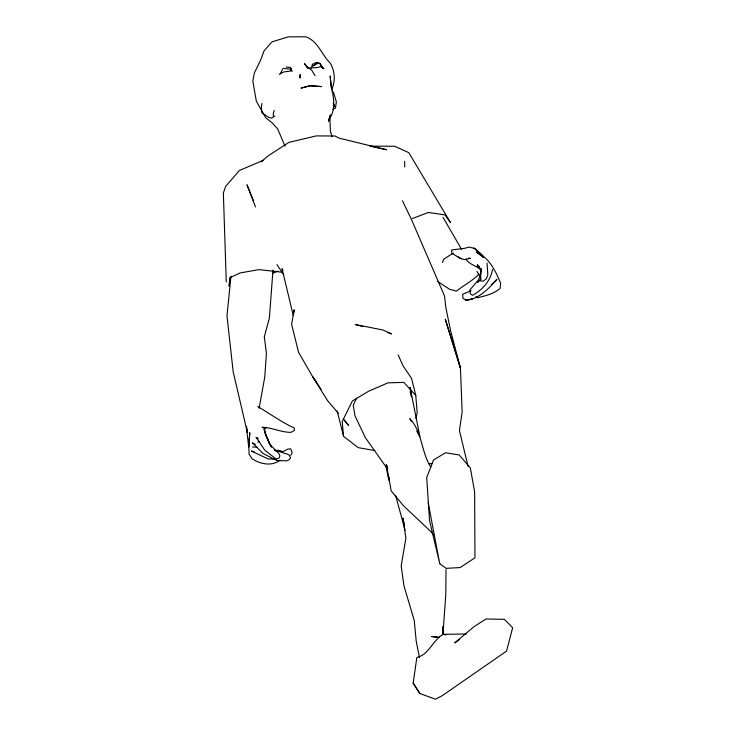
<?xml version="1.0" encoding="UTF-8"?>
<svg xmlns="http://www.w3.org/2000/svg" width="736" height="736" viewBox="0 0 736 736"><rect width="100%" height="100%" fill="white"/><g stroke="black" fill="none" stroke-linecap="round" stroke-linejoin="round"><path stroke-width="1.1" d="M446.034 569.517L445.786 594.458L442.943 634.285M248.768 443.357L249.035 453.919L252.043 458.721C260.231 464.168 271.777 466.633 280.122 460.138M442.778 634.386L443.044 626.594M442.759 634.662L443.035 626.722M229.706 278.328L229.172 286.203L229.963 277.518M272.982 270.268L269.358 318.136L264.316 336.821L266.441 353.538L264.739 377.191L259.127 408.259M389.004 477.011L388.764 480.139L385.866 465.52M481.04 268.64L480.507 280.894L483.129 281.216L486.22 278.953L487.848 275.034L487.057 263.175M230.966 276.212L226.982 315.9L233.183 371.8L247.333 432.4L246.523 426.742M261.896 103.426L261.326 107.75L261.878 112.792L269.082 117.585L271.713 118.11L274.786 116.021M459.31 639.694L454.738 642.868L473.671 626.934L485.953 619.004L504.381 619.326L512.642 627.725L506.534 651.121L442.216 695.695L435.464 699.2L419.897 693.56L413.163 683.164L416.87 657.469C429.005 654.727 432.786 640.127 443.1 634.331L466.431 633.99M415.941 418.352L417.192 412.841L415.766 395.388L411.553 378.405L403.034 365.792L398.148 354.872M311.392 68.117L312.423 64.234L316.701 62.404L320.326 63.627L322.534 67.859L323.978 68.66L321.577 66.488L316.314 67.712L309.746 67.795M331.688 89.562C335.644 80.914 334.917 71.475 330.344 63.213C321.476 54.703 318.292 41.354 305.909 36.8L288.319 36.855L272.403 41.731L271.023 42.808L263.966 51.023L260.921 59.441L254.325 73.094L252.816 80.932L256.312 101.126L265.687 117.686L272.108 122.848L277.509 128.653L285.09 146.28M492.577 269.505C490.526 280.793 482.42 290.076 472.438 295.329L470.276 293.609L469.964 289.809L478.63 279.754L480.801 273.24M274.215 110.483L273.314 113.252L273.369 116.251M329.02 119.425L328.403 121.32L330.528 114.834L329.02 119.425C338.505 106.444 330.823 90.243 330.216 75.909L331.062 87.253M442.446 262.522L443.771 259.136L453.284 253.175M356.537 398.13L353.243 405.26L355.019 415.932L365.35 437.616L387.679 469.246M280.324 73.839L282.495 69.166M290.748 455.29L292.229 452.769L290.757 448.84L287.666 449.144L283.378 451.49L276 451.067M491.648 284.538L496.929 279.33C488.86 288.521 478.989 299.129 465.989 300.122L462.99 298.328L462.64 294.244L471.068 290.72M481.04 278.953L477.462 282.385L480.709 279.754M478.915 274.059C472.365 281.097 463.763 285.182 456.449 291.143L449.659 289.312L437.46 281.364M261.547 161.442L268.493 155.618L288.954 142.361L316.213 135.902L335.046 135.994L339.121 138.147L386.556 149.739L369.886 146.133L394.689 146.262L408.793 152.656L450.533 222.658L444.958 214.875L428.343 212.474L412.436 218.546M261.344 161.764L263 160.43L239.375 170.494L225.648 186.401L223.358 193.025L226.274 281.925M279.248 74.281L283.406 72.018L290.444 71.07M313.315 65.918L314.944 65.044M257.858 442.161L259.431 441.379M332.874 109.314L335.469 108.082L336.361 101.872L333.518 92.414L331.945 91.255M230.874 277.233L240.148 272.946L258.971 269.624L282.504 272.256M312.386 65.854L318.053 63.36M273.038 273.12L277.904 271.106M266.423 427.671L264.353 428.186L261.988 427.248C271.915 427.506 281.051 432.317 290.886 432.372L294.446 430.422L294.28 427.993C281.308 422.114 269.919 413.66 257.775 406.548M266.607 427.542L264.353 428.186L265.576 434.645L270.922 446.55M274.979 450.763L278.42 450.202L281.87 451.573M428.858 463.864L432.262 463.413M252.614 447.074L257.076 447.092M276 459.273L267.959 458.878L251.27 451.002L254.288 451.922M283.185 68.411L289.883 69.028M439.217 637.33L431.388 636.52L438.628 637.358M286.221 66.985L290.453 67.482L291.327 70.812L290.472 67.694L292.128 71.374M468.501 258.106L470.387 258.382L464.729 259.633L461.049 258.713L451.867 253.313L451.6 249.982L464.545 248.326L469.099 247.112L474.886 248.529L482.476 255.226L483.12 257.048M374.78 450.561L358.138 447.626L343.528 436.273L337.189 411.065M443.1 634.331L446.062 634.874M315.597 62.689L320.326 63.627M360.594 326.03L362.83 326.545M359.518 325.726L355.24 324.484L383.051 330.041L391.681 333.896L387.329 332.543M274.408 450L288.006 454.388L289.248 455.198L290.637 457.856L289.101 459.733L286.525 460.865L276.69 460.478L263.184 453.569L252.374 442.86L255.392 444.452M473.579 248.05L474.886 248.529L483.497 257.02M457.323 256.514L461.049 258.713M477.02 266.69L481.123 269.266L470.562 263.644L467.029 260.802L466.026 258.916M271.492 447.276L265.576 434.645L264.068 429.336L269.385 443.992L278.558 453.183L279.882 455.593L279.321 457.838L276.202 459.052L264.822 450.211L256.22 437.442L258.134 438.702M256.22 437.442L257.931 438.573M307.694 67.868L304.538 63.655L306.802 66.691L311.668 70.122L315.1 75.744M439.769 563.73L446.108 568.358L460.12 567.566L474.959 557.805L474.628 491.814L470.332 467.94L459.19 454.968L445.427 452.778L433.495 460.028L426.714 477.462L429.52 520.527L439.769 563.73L428.168 502.716M483.285 257.398L476.459 252.227C489.477 257.793 495.494 271.06 500.682 283.296L500.048 288.484C493.755 293.912 485.245 295.835 477.342 297.832L476.017 296.369M479.495 267.232L477.342 264.988L481.224 271.004M415.766 395.388L403.797 382.389L387.936 382.858L368.635 391.23L352.406 400.945L342.24 421.489L343.528 436.273M479.605 267.554L477.342 264.988L480.516 269.017L480.985 272.154M434.093 535.44L430.532 531.254L403.65 505.945L391.184 490.903L386.345 464.352L387.67 468.234M338.496 413.494L327.502 400.54L312.708 376.804L298.549 352.305L291.622 324.263L294.161 309.801L293.25 315.431L282.008 268.612L282.955 270.544M344.356 420.403L348.744 425.583L343.307 418.747M474.886 248.529L476.928 251.132M321.172 389.464L312.708 376.804L316.673 382.306M306.802 66.691L308.071 68.374M333.196 102.994L334.76 106.775L333.776 104.788M322.534 67.859L321.577 66.488L322.57 68.236M277.012 264.647L283.691 274.786M413.163 683.164L419.897 693.56M319.636 63.324L321.411 66.139M476.882 271.372L480.268 277.058M443.026 217.341L461.638 249.44M411.36 421.48L409.759 418.609C422.492 431.931 421.084 452.152 430.845 467.102M416.714 431.038L419.934 436.779L410.154 387.706L410.808 392.196M402.491 200.818L411.194 218.896L444.507 295.946L445.841 307.464L450.57 330.639L460.451 368.147L462.144 412.059L459.43 430.542L468.05 466.32M253.506 200.827L247.02 184.791L255.466 206.945M332.12 136.675L330.409 131.45L329.857 117.006M395.766 495.981L405.094 530.196M404.322 524.667L402.914 518.043L405.876 538.191L401.194 565.837L403.935 585.773L414.267 620.522L416.199 641.084L419.474 657.644M410.154 387.706L411.498 396.768M411.13 394.441L411.452 396.686M246.477 427.791L248.685 446.807L249.78 432.832L248.685 446.807L248.556 444.673M410.311 390.926L410.421 393.079M404.607 161.405L404.736 166.943M300.187 74.768L300.159 78.016L299.488 77.317L300.187 74.768M309.451 85.845L300.969 88.145L310.436 85.652L321.393 86.581L309.451 85.845M472.383 299.028L465.989 300.122L472.383 299.028M460.018 366.519L445.271 319.194L460.451 368.147L460.018 366.519"/></g></svg>
